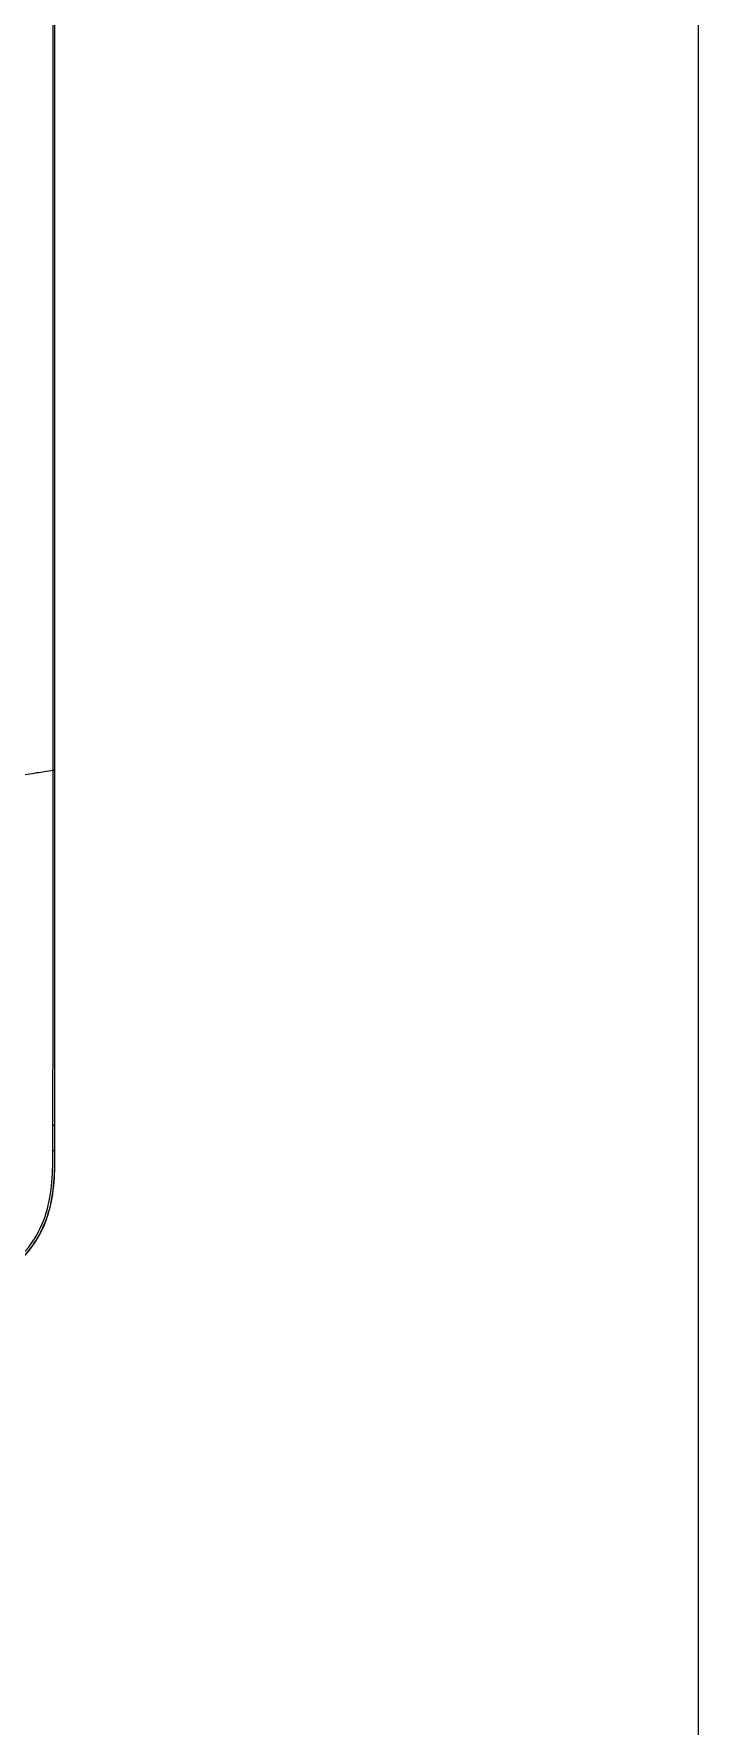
# Model space of a CAD drawing. Header units: millimetres. Extents: x 145965 to 228269, y 99354 to 115204.
# Drawn here: x 180216 to 180448, y 109304 to 109897 of the extents above; entities that cross this region are included whole.
import ezdxf

# ---------------------------------------------------------------- set-up
doc = ezdxf.new("R2010")
doc.units = ezdxf.units.MM
doc.header["$LTSCALE"] = 50
doc.layers.add('06-LIGHT', color=4, linetype='Continuous')
doc.layers.add('RC-LIGHT', color=7, linetype='Continuous')

# ---------------------------------------------------------------- blocks, each defined once
blk = doc.blocks.new('*U145')
at = {"color": 8}
for p, q in [((1012.7, 479.97), (207.18, 479.97)), ((207.18, 479.78), (1012.7, 479.78)), ((1012.7, 479.29), (207.18, 479.29)), ((1012.7, 479.78), (1012.7, 479.97)), ((1012.7, 479.29), (1012.7, 479.78)), ((1145.54, 479.97), (1145.54, 479.79)), ((1154.94, 479.97), (1154.94, 479.79))]:
    blk.add_line(p, q, dxfattribs=at)
for centre, major_axis, ratio, start_param, end_param in [((1145.54, 478.79), (0, -1), 0.001772, 1.994298, 3.089233), ((1154.94, 478.79), (0, 1), 0.001929, 5.117994, 6.230825)]:
    blk.add_ellipse(centre, major_axis=major_axis, ratio=ratio, start_param=start_param, end_param=end_param, dxfattribs=at)
for points, knots in [([(1145.54, 479.97), (1141.5, 479.97), (1137.45, 479.97), (1117.21, 479.97), (1101.02, 479.97), (1068.63, 479.97), (1052.44, 479.97), (1034.35, 479.97), (1032.45, 479.97), (1024.6, 479.97), (1018.65, 479.97), (1012.7, 479.97)], [0, 0, 0, 0, 0.091413, 0.091413, 0.457066, 0.457066, 0.822718, 0.822718, 0.865652, 0.865652, 1, 1, 1, 1]), ([(1012.82, 479.78), (1028.72, 479.78), (1044.63, 479.78), (1068.63, 479.78), (1076.73, 479.79), (1101.02, 479.79), (1117.21, 479.79), (1137.45, 479.79), (1141.5, 479.79), (1145.54, 479.79)], [0, 0, 0, 0, 0.359547, 0.359547, 0.542533, 0.542533, 0.908507, 0.908507, 1, 1, 1, 1]), ([(1145.54, 479.2), (1144.88, 479.2), (1144.21, 479.2), (1140.88, 479.21), (1138.21, 479.21), (1124.88, 479.23), (1114.21, 479.24), (1092.88, 479.27), (1082.21, 479.27), (1067.88, 479.28), (1064.21, 479.28), (1044.63, 479.29), (1028.72, 479.29), (1012.82, 479.29)], [0, 0, 0, 0, 0.015068, 0.015068, 0.075342, 0.075342, 0.316436, 0.316436, 0.557531, 0.557531, 0.640454, 0.640454, 1, 1, 1, 1]), ([(1017.81, 446.37), (1017.56, 448.15), (1016.61, 454.85), (1015.28, 463.83), (1014.03, 471.81), (1013.32, 476.17), (1013.02, 478.18), (1012.85, 479.29)], [0, 0, 0, 0, 0.156855, 0.590086, 0.806736, 0.893396, 1, 1, 1, 1]), ([(1154.94, 479.97), (1153.93, 479.97), (1152.92, 479.97), (1150.85, 479.97), (1149.78, 479.97), (1147.66, 479.97), (1146.6, 479.97), (1145.54, 479.97)], [0, 0, 0, 0, 0.32301, 0.32301, 0.661505, 0.661505, 1, 1, 1, 1]), ([(1145.54, 479.79), (1146.55, 479.79), (1147.57, 479.79), (1149.64, 479.79), (1150.7, 479.79), (1151.81, 479.79), (1151.86, 479.79), (1152.92, 479.79), (1153.93, 479.79), (1154.94, 479.79)], [0, 0, 0, 0, 0.32301, 0.32301, 0.661505, 0.661505, 0.67699, 0.67699, 1, 1, 1, 1]), ([(1154.94, 479.19), (1154.28, 479.19), (1153.61, 479.19), (1150.48, 479.19), (1148.01, 479.2), (1145.54, 479.2)], [0, 0, 0, 0, 0.21279, 0.21279, 1, 1, 1, 1]), ([(1212.29, 420), (1211.48, 427.91), (1210.57, 435.83), (1207.44, 447.38), (1206.12, 451.11), (1202.71, 458.23), (1200.59, 461.65), (1195.53, 467.72), (1192.55, 470.42), (1185.92, 474.76), (1182.29, 476.4), (1174.63, 478.7), (1170.74, 479.32), (1162.88, 479.96), (1158.91, 479.97), (1154.94, 479.97)], [0, 0, 0, 0, 0.25, 0.25, 0.375, 0.375, 0.5, 0.5, 0.625, 0.625, 0.75, 0.75, 0.875, 0.875, 1, 1, 1, 1]), ([(1154.94, 479.79), (1158.91, 479.79), (1162.89, 479.78), (1170.76, 479.14), (1174.71, 478.5), (1182.33, 476.19), (1185.92, 474.56), (1192.57, 470.18), (1195.48, 467.52), (1200.52, 461.44), (1202.61, 458.04), (1205.99, 450.95), (1207.32, 447.18), (1210.41, 435.72), (1211.31, 427.82), (1212.11, 419.98)], [0, 0, 0, 0, 0.125, 0.125, 0.25, 0.25, 0.375, 0.375, 0.5, 0.5, 0.625, 0.625, 0.75, 0.75, 1, 1, 1, 1]), ([(1211.25, 419.96), (1210.45, 427.75), (1209.55, 435.51), (1206.51, 446.82), (1205.21, 450.54), (1201.9, 457.55), (1199.85, 460.91), (1194.9, 466.94), (1192.04, 469.58), (1185.5, 473.94), (1181.97, 475.56), (1174.45, 477.86), (1170.56, 478.5), (1162.79, 479.16), (1158.87, 479.18), (1154.94, 479.19)], [0, 0, 0, 0, 0.25, 0.25, 0.375, 0.375, 0.5, 0.5, 0.625, 0.625, 0.75, 0.75, 0.875, 0.875, 1, 1, 1, 1])]:
    blk.add_open_spline(points, degree=3, knots=knots, dxfattribs=at)
for points in [[(1012.7, 479.78), (1012.74, 479.78), (1012.78, 479.78), (1012.82, 479.78)], [(1012.85, 479.29), (1012.8, 479.29), (1012.75, 479.29), (1012.7, 479.29)], [(1012.83, 479.29), (1012.83, 479.57), (1012.83, 479.77), (1012.83, 479.78)]]:
    blk.add_open_spline(points, degree=3, dxfattribs=at)
blk = doc.blocks.new('acqkd')
at = {"layer": '06-LIGHT', "xscale": 0.9375580759604136, "yscale": 0.9375580759604136, "zscale": 0.9375580759604136, "rotation": 359.9999999999999}
blk.add_blockref('*U145', (1570160.06, 1746418.47), dxfattribs=at)

msp = doc.modelspace()

# ---------------------------------------------------------------- linework, layer by layer
at = {"layer": 'RC-LIGHT'}
msp.add_line((180447.91, 111594.45), (180447.91, 108239.45), dxfattribs=at)

# ---------------------------------------------------------------- block references
at = {"color": 0, "rotation": 270}
msp.add_blockref('acqkd', (-1566645.57, 1680748.86), dxfattribs=at)

doc.saveas('drawing.dxf')
